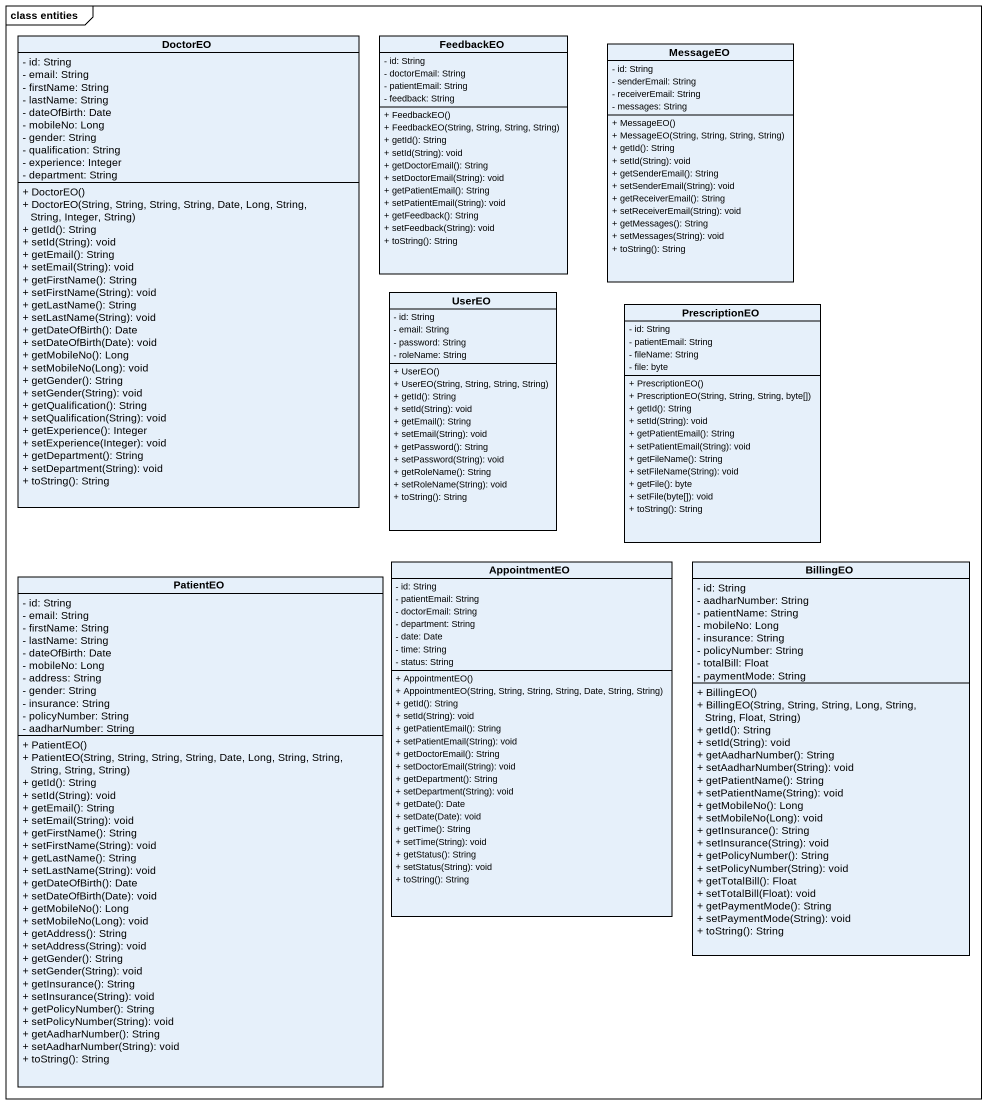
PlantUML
@startuml
mainframe class entities
hide circle
hide empty members
skinparam classAttributeIconSize 0
class DoctorEO {
  - id: String
  - email: String
  - firstName: String
  - lastName: String
  - dateOfBirth: Date
  - mobileNo: Long
  - gender: String
  - qualification: String
  - experience: Integer
  - department: String
  + DoctorEO()
  + DoctorEO(String, String, String, String, Date, Long, String, String, Integer, String)
  + getId(): String
  + setId(String): void
  + getEmail(): String
  + setEmail(String): void
  + getFirstName(): String
  + setFirstName(String): void
  + getLastName(): String
  + setLastName(String): void
  + getDateOfBirth(): Date
  + setDateOfBirth(Date): void
  + getMobileNo(): Long
  + setMobileNo(Long): void
  + getGender(): String
  + setGender(String): void
  + getQualification(): String
  + setQualification(String): void
  + getExperience(): Integer
  + setExperience(Integer): void
  + getDepartment(): String
  + setDepartment(String): void
  + toString(): String
}
class FeedbackEO {
  - id: String
  - doctorEmail: String
  - patientEmail: String
  - feedback: String
  + FeedbackEO()
  + FeedbackEO(String, String, String, String)
  + getId(): String
  + setId(String): void
  + getDoctorEmail(): String
  + setDoctorEmail(String): void
  + getPatientEmail(): String
  + setPatientEmail(String): void
  + getFeedback(): String
  + setFeedback(String): void
  + toString(): String
}
class MessageEO {
  - id: String
  - senderEmail: String
  - receiverEmail: String
  - messages: String
  + MessageEO()
  + MessageEO(String, String, String, String)
  + getId(): String
  + setId(String): void
  + getSenderEmail(): String
  + setSenderEmail(String): void
  + getReceiverEmail(): String
  + setReceiverEmail(String): void
  + getMessages(): String
  + setMessages(String): void
  + toString(): String
}
class UserEO {
  - id: String
  - email: String
  - password: String
  - roleName: String
  + UserEO()
  + UserEO(String, String, String, String)
  + getId(): String
  + setId(String): void
  + getEmail(): String
  + setEmail(String): void
  + getPassword(): String
  + setPassword(String): void
  + getRoleName(): String
  + setRoleName(String): void
  + toString(): String
}
class PrescriptionEO {
  - id: String
  - patientEmail: String
  - fileName: String
  - file: byte
  + PrescriptionEO()
  + PrescriptionEO(String, String, String, byte[])
  + getId(): String
  + setId(String): void
  + getPatientEmail(): String
  + setPatientEmail(String): void
  + getFileName(): String
  + setFileName(String): void
  + getFile(): byte
  + setFile(byte[]): void
  + toString(): String
}
class AppointmentEO {
  - id: String
  - patientEmail: String
  - doctorEmail: String
  - department: String
  - date: Date
  - time: String
  - status: String
  + AppointmentEO()
  + AppointmentEO(String, String, String, String, Date, String, String)
  + getId(): String
  + setId(String): void
  + getPatientEmail(): String
  + setPatientEmail(String): void
  + getDoctorEmail(): String
  + setDoctorEmail(String): void
  + getDepartment(): String
  + setDepartment(String): void
  + getDate(): Date
  + setDate(Date): void
  + getTime(): String
  + setTime(String): void
  + getStatus(): String
  + setStatus(String): void
  + toString(): String
}
class BillingEO {
  - id: String
  - aadharNumber: String
  - patientName: String
  - mobileNo: Long
  - insurance: String
  - policyNumber: String
  - totalBill: Float
  - paymentMode: String
  + BillingEO()
  + BillingEO(String, String, String, Long, String, String, Float, String)
  + getId(): String
  + setId(String): void
  + getAadharNumber(): String
  + setAadharNumber(String): void
  + getPatientName(): String
  + setPatientName(String): void
  + getMobileNo(): Long
  + setMobileNo(Long): void
  + getInsurance(): String
  + setInsurance(String): void
  + getPolicyNumber(): String
  + setPolicyNumber(String): void
  + getTotalBill(): Float
  + setTotalBill(Float): void
  + getPaymentMode(): String
  + setPaymentMode(String): void
  + toString(): String
}
class PatientEO {
  - id: String
  - email: String
  - firstName: String
  - lastName: String
  - dateOfBirth: Date
  - mobileNo: Long
  - address: String
  - gender: String
  - insurance: String
  - policyNumber: String
  - aadharNumber: String
  + PatientEO()
  + PatientEO(String, String, String, String, Date, Long, String, String, String, String, String)
  + getId(): String
  + setId(String): void
  + getEmail(): String
  + setEmail(String): void
  + getFirstName(): String
  + setFirstName(String): void
  + getLastName(): String
  + setLastName(String): void
  + getDateOfBirth(): Date
  + setDateOfBirth(Date): void
  + getMobileNo(): Long
  + setMobileNo(Long): void
  + getAddress(): String
  + setAddress(String): void
  + getGender(): String
  + setGender(String): void
  + getInsurance(): String
  + setInsurance(String): void
  + getPolicyNumber(): String
  + setPolicyNumber(String): void
  + getAadharNumber(): String
  + setAadharNumber(String): void
  + toString(): String
}
@enduml
